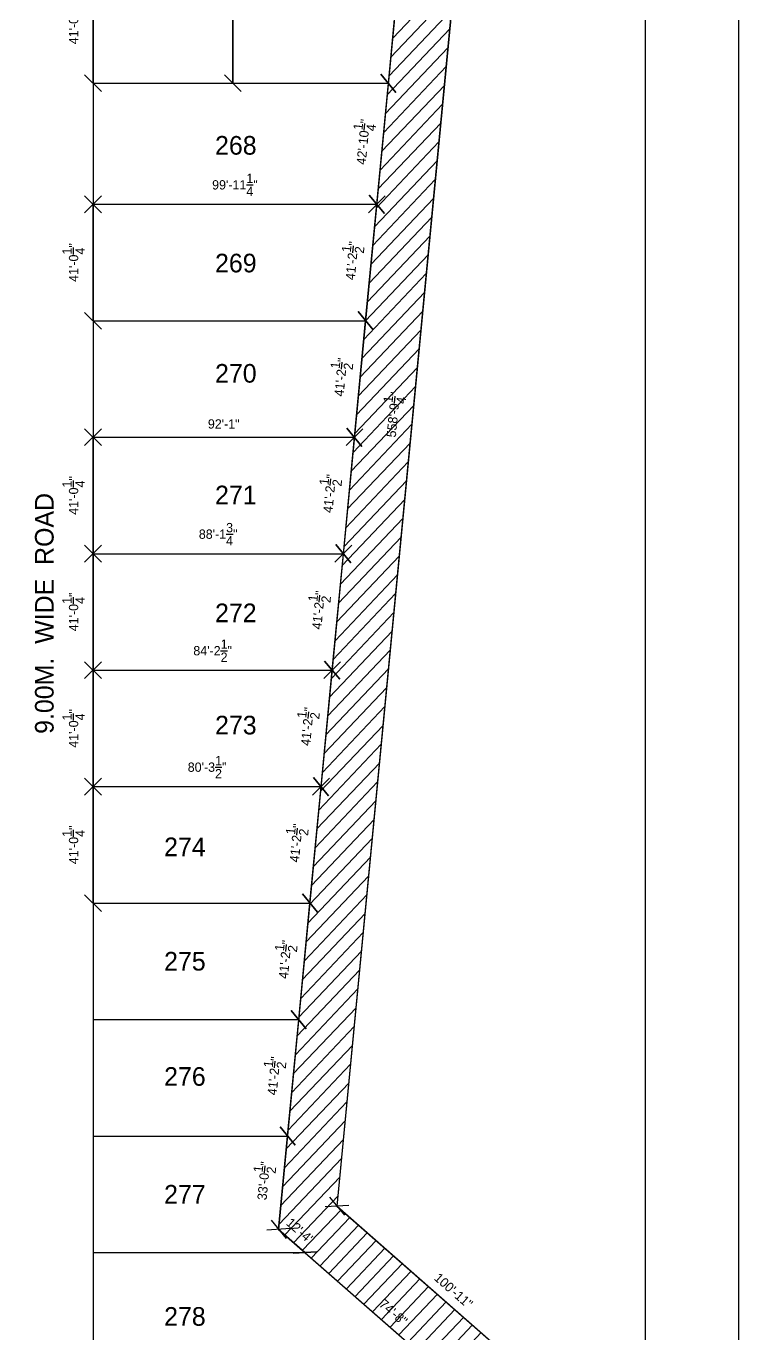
# Model space of a CAD drawing. Header units: inches. Extents: x 250 to 814, y -1477 to -285.
# Drawn here: x 553.76 to 561.41, y -853.15 to -839.11 of the extents above; entities that cross this region are included whole.
import ezdxf

# ---------------------------------------------------------------- set-up
doc = ezdxf.new("R2010")
doc.units = ezdxf.units.IN
doc.header["$MEASUREMENT"] = 0
doc.styles.get("Standard").update_dxf_attribs({"font": 'FRAMDCN.TTF', "height": 0.2})
doc.styles.add('style1', font='FRAMDCN.TTF', dxfattribs={"height": 0.1})
doc.dimstyles.new('Copy of 1000', dxfattribs={"dimtxt": 0.18, "dimasz": 0.18, "dimexe": 0.18, "dimexo": 0.0625, "dimgap": 0.09, "dimtad": 1, "dimtoh": 1, "dimlfac": 393.7, "dimzin": 0, "dimdsep": 46, "dimlunit": 4, "dimtxsty": 'Standard', "dimblk": 'OBLIQUE', "dimcen": 0.09, "dimse1": 1, "dimse2": 1, "dimadec": 0, "dimazin": 0, "dimtfac": 1, "dimtofl": 0, "dimtmove": 0, "dimatfit": 3, "dimfxl": 1, "dimtolj": 1, "dimtzin": 0, "dimarcsym": 0})

# ---------------------------------------------------------------- blocks, each defined once
blk = doc.blocks.new('_Oblique')
at = {"color": 0, "linetype": 'ByBlock', "lineweight": -2}
blk.add_line((-0.5, -0.5), (0.5, 0.5), dxfattribs=at)
blk = doc.blocks.new('*D801')
at = {"color": 0, "lineweight": -2, "transparency": 16777216}
blk.add_line((556.753, -852.277), (558.465, -853.777), dxfattribs=at)
at = {"layer": 'Defpoints', "color": 0, "transparency": 16777216}
for p in [(556.753, -852.277), (558.465, -853.777), (558.465, -853.777)]:
    blk.add_point(p, dxfattribs=at)
at = {"color": 0, "lineweight": -2, "transparency": 16777216, "xscale": 0.18, "yscale": 0.18, "zscale": 0.18}
for p, rotation in [((556.753, -852.277), 138.7735896165444), ((558.465, -853.777), 318.7735896165444)]:
    blk.add_blockref('_Oblique', p, dxfattribs=dict(at, rotation=rotation))
at = {"color": 0, "transparency": 16777216, "insert": (557.702, -852.92), "char_height": 0.1, "attachment_point": 5, "rotation": 318.7736, "style": 'style1'}
blk.add_mtext('\\A1;74\'-8"', dxfattribs=at)
blk = doc.blocks.new('*D803')
at = {"color": 0, "lineweight": -2, "transparency": 16777216}
blk.add_line((557.097, -851.78), (559.41, -853.808), dxfattribs=at)
at = {"layer": 'Defpoints', "color": 0, "transparency": 16777216}
for p in [(557.097, -851.78), (559.41, -853.808), (559.41, -853.808)]:
    blk.add_point(p, dxfattribs=at)
at = {"color": 0, "lineweight": -2, "transparency": 16777216, "xscale": 0.18, "yscale": 0.18, "zscale": 0.18}
for p, rotation in [((557.097, -851.78), 138.7735896165404), ((559.41, -853.808), 318.7735896165405)]:
    blk.add_blockref('_Oblique', p, dxfattribs=dict(at, rotation=rotation))
at = {"color": 0, "transparency": 16777216, "insert": (558.347, -852.687), "char_height": 0.1, "attachment_point": 5, "rotation": 318.7736, "style": 'style1'}
blk.add_mtext('\\A1;100\'-11"', dxfattribs=at)
blk = doc.blocks.new('*D806')
at = {"color": 0, "lineweight": -2, "transparency": 16777216}
blk.add_line((556.753, -852.277), (556.47, -852.029), dxfattribs=at)
at = {"layer": 'Defpoints', "color": 0, "transparency": 16777216}
for p in [(556.47, -852.029), (556.47, -852.029), (556.753, -852.277)]:
    blk.add_point(p, dxfattribs=at)
at = {"color": 0, "lineweight": -2, "transparency": 16777216, "xscale": 0.18, "yscale": 0.18, "zscale": 0.18}
for p, rotation in [((556.47, -852.029), 138.7735896165166), ((556.753, -852.277), 318.7735896165167)]:
    blk.add_blockref('_Oblique', p, dxfattribs=dict(at, rotation=rotation))
at = {"color": 0, "transparency": 16777216, "insert": (556.704, -852.047), "char_height": 0.1, "attachment_point": 5, "rotation": 318.7736, "style": 'style1'}
blk.add_mtext('\\A1;12\'-4"', dxfattribs=at)
blk = doc.blocks.new('*D403')
at = {"color": 0, "lineweight": -2, "transparency": 16777216}
blk.add_line((556.47, -852.029), (556.566, -851.027), dxfattribs=at)
at = {"layer": 'Defpoints', "color": 0, "transparency": 16777216}
for p in [(556.566, -851.027), (556.566, -851.027), (556.47, -852.029)]:
    blk.add_point(p, dxfattribs=at)
at = {"color": 0, "lineweight": -2, "transparency": 16777216, "xscale": 0.18, "yscale": 0.18, "zscale": 0.18}
for p, rotation in [((556.566, -851.027), 84.52876896347962), ((556.47, -852.029), 264.5287689634796)]:
    blk.add_blockref('_Oblique', p, dxfattribs=dict(at, rotation=rotation))
at = {"color": 0, "transparency": 16777216, "insert": (556.31, -851.508), "char_height": 0.1, "attachment_point": 5, "rotation": 84.5288, "style": 'style1'}
blk.add_mtext('\\A1;33\'-0{\\H1.000000x;\\S1/2;}"', dxfattribs=at)
blk = doc.blocks.new('*D404')
at = {"color": 0, "lineweight": -2, "transparency": 16777216}
blk.add_line((556.566, -851.027), (556.686, -849.777), dxfattribs=at)
at = {"layer": 'Defpoints', "color": 0, "transparency": 16777216}
for p in [(556.686, -849.777), (556.686, -849.777), (556.566, -851.027)]:
    blk.add_point(p, dxfattribs=at)
at = {"color": 0, "lineweight": -2, "transparency": 16777216, "xscale": 0.18, "yscale": 0.18, "zscale": 0.18}
for p, rotation in [((556.686, -849.777), 84.52876896348177), ((556.566, -851.027), 264.5287689634817)]:
    blk.add_blockref('_Oblique', p, dxfattribs=dict(at, rotation=rotation))
at = {"color": 0, "transparency": 16777216, "insert": (556.419, -850.382), "char_height": 0.1, "attachment_point": 5, "rotation": 84.5288, "style": 'style1'}
blk.add_mtext('\\A1;41\'-2{\\H1.000000x;\\S1/2;}"', dxfattribs=at)
blk = doc.blocks.new('*D810')
at = {"color": 0, "lineweight": -2, "transparency": 16777216}
blk.add_line((556.686, -849.777), (556.806, -848.527), dxfattribs=at)
at = {"layer": 'Defpoints', "color": 0, "transparency": 16777216}
for p in [(556.806, -848.527), (556.806, -848.527), (556.686, -849.777)]:
    blk.add_point(p, dxfattribs=at)
at = {"color": 0, "lineweight": -2, "transparency": 16777216, "xscale": 0.18, "yscale": 0.18, "zscale": 0.18}
for p, rotation in [((556.806, -848.527), 84.52876896349726), ((556.686, -849.777), 264.5287689634973)]:
    blk.add_blockref('_Oblique', p, dxfattribs=dict(at, rotation=rotation))
at = {"color": 0, "transparency": 16777216, "insert": (556.539, -849.132), "char_height": 0.1, "attachment_point": 5, "rotation": 84.5288, "style": 'style1'}
blk.add_mtext('\\A1;41\'-2{\\H1.000000x;\\S1/2;}"', dxfattribs=at)
blk = doc.blocks.new('*D811')
at = {"color": 0, "lineweight": -2, "transparency": 16777216}
blk.add_line((554.478, -848.527), (554.478, -847.277), dxfattribs=at)
at = {"layer": 'Defpoints', "color": 0, "transparency": 16777216}
for p in [(554.478, -847.277), (554.478, -847.277), (554.478, -848.527)]:
    blk.add_point(p, dxfattribs=at)
at = {"color": 0, "lineweight": -2, "transparency": 16777216, "xscale": 0.18, "yscale": 0.18, "zscale": 0.18}
for p, rotation in [((554.478, -847.277), 90), ((554.478, -848.527), 270)]:
    blk.add_blockref('_Oblique', p, dxfattribs=dict(at, rotation=rotation))
at = {"color": 0, "transparency": 16777216, "insert": (554.269, -847.902), "char_height": 0.1, "attachment_point": 5, "rotation": 90, "style": 'style1'}
blk.add_mtext('\\A1;41\'-0{\\H1.000000x;\\S1/4;}"', dxfattribs=at)
blk = doc.blocks.new('*D406')
at = {"color": 0, "lineweight": -2, "transparency": 16777216}
blk.add_line((554.478, -847.277), (556.925, -847.277), dxfattribs=at)
at = {"layer": 'Defpoints', "color": 0, "transparency": 16777216}
for p in [(554.478, -847.277), (556.925, -847.277), (556.925, -847.277)]:
    blk.add_point(p, dxfattribs=at)
at = {"color": 0, "lineweight": -2, "transparency": 16777216, "xscale": 0.18, "yscale": 0.18, "zscale": 0.18, "rotation": 180}
blk.add_blockref('_Oblique', (554.478, -847.277), dxfattribs=at)
at = {"color": 0, "lineweight": -2, "transparency": 16777216, "xscale": 0.18, "yscale": 0.18, "zscale": 0.18}
blk.add_blockref('_Oblique', (556.925, -847.277), dxfattribs=at)
at = {"color": 0, "transparency": 16777216, "insert": (555.702, -847.068), "char_height": 0.1, "attachment_point": 5, "style": 'style1'}
blk.add_mtext('\\A1;80\'-3{\\H1.000000x;\\S1/2;}"', dxfattribs=at)
blk = doc.blocks.new('*D407')
at = {"color": 0, "lineweight": -2, "transparency": 16777216}
blk.add_line((554.478, -847.277), (554.478, -846.027), dxfattribs=at)
at = {"layer": 'Defpoints', "color": 0, "transparency": 16777216}
for p in [(554.478, -846.027), (554.478, -846.027), (554.478, -847.277)]:
    blk.add_point(p, dxfattribs=at)
at = {"color": 0, "lineweight": -2, "transparency": 16777216, "xscale": 0.18, "yscale": 0.18, "zscale": 0.18}
for p, rotation in [((554.478, -846.027), 90), ((554.478, -847.277), 270)]:
    blk.add_blockref('_Oblique', p, dxfattribs=dict(at, rotation=rotation))
at = {"color": 0, "transparency": 16777216, "insert": (554.269, -846.652), "char_height": 0.1, "attachment_point": 5, "rotation": 90, "style": 'style1'}
blk.add_mtext('\\A1;41\'-0{\\H1.000000x;\\S1/4;}"', dxfattribs=at)
blk = doc.blocks.new('*D812')
at = {"color": 0, "lineweight": -2, "transparency": 16777216}
blk.add_line((554.478, -846.027), (557.045, -846.027), dxfattribs=at)
at = {"layer": 'Defpoints', "color": 0, "transparency": 16777216}
for p in [(554.478, -846.027), (557.045, -846.027), (557.045, -846.027)]:
    blk.add_point(p, dxfattribs=at)
at = {"color": 0, "lineweight": -2, "transparency": 16777216, "xscale": 0.18, "yscale": 0.18, "zscale": 0.18, "rotation": 180}
blk.add_blockref('_Oblique', (554.478, -846.027), dxfattribs=at)
at = {"color": 0, "lineweight": -2, "transparency": 16777216, "xscale": 0.18, "yscale": 0.18, "zscale": 0.18}
blk.add_blockref('_Oblique', (557.045, -846.027), dxfattribs=at)
at = {"color": 0, "transparency": 16777216, "insert": (555.762, -845.818), "char_height": 0.1, "attachment_point": 5, "style": 'style1'}
blk.add_mtext('\\A1;84\'-2{\\H1.000000x;\\S1/2;}"', dxfattribs=at)
blk = doc.blocks.new('*D813')
at = {"color": 0, "lineweight": -2, "transparency": 16777216}
blk.add_line((554.478, -846.027), (554.478, -844.777), dxfattribs=at)
at = {"layer": 'Defpoints', "color": 0, "transparency": 16777216}
for p in [(554.478, -844.777), (554.478, -844.777), (554.478, -846.027)]:
    blk.add_point(p, dxfattribs=at)
at = {"color": 0, "lineweight": -2, "transparency": 16777216, "xscale": 0.18, "yscale": 0.18, "zscale": 0.18}
for p, rotation in [((554.478, -844.777), 90), ((554.478, -846.027), 270)]:
    blk.add_blockref('_Oblique', p, dxfattribs=dict(at, rotation=rotation))
at = {"color": 0, "transparency": 16777216, "insert": (554.269, -845.402), "char_height": 0.1, "attachment_point": 5, "rotation": 90, "style": 'style1'}
blk.add_mtext('\\A1;41\'-0{\\H1.000000x;\\S1/4;}"', dxfattribs=at)
blk = doc.blocks.new('*D408')
at = {"color": 0, "lineweight": -2, "transparency": 16777216}
blk.add_line((554.478, -844.777), (557.165, -844.777), dxfattribs=at)
at = {"layer": 'Defpoints', "color": 0, "transparency": 16777216}
for p in [(554.478, -844.777), (557.165, -844.777), (557.165, -844.777)]:
    blk.add_point(p, dxfattribs=at)
at = {"color": 0, "lineweight": -2, "transparency": 16777216, "xscale": 0.18, "yscale": 0.18, "zscale": 0.18, "rotation": 180}
blk.add_blockref('_Oblique', (554.478, -844.777), dxfattribs=at)
at = {"color": 0, "lineweight": -2, "transparency": 16777216, "xscale": 0.18, "yscale": 0.18, "zscale": 0.18}
blk.add_blockref('_Oblique', (557.165, -844.777), dxfattribs=at)
at = {"color": 0, "transparency": 16777216, "insert": (555.821, -844.567), "char_height": 0.1, "attachment_point": 5, "style": 'style1'}
blk.add_mtext('\\A1;88\'-1{\\H1.000000x;\\S3/4;}"', dxfattribs=at)
blk = doc.blocks.new('*D814')
at = {"color": 0, "lineweight": -2, "transparency": 16777216}
blk.add_line((554.478, -844.777), (554.478, -843.527), dxfattribs=at)
at = {"layer": 'Defpoints', "color": 0, "transparency": 16777216}
for p in [(554.478, -843.527), (554.478, -843.527), (554.478, -844.777)]:
    blk.add_point(p, dxfattribs=at)
at = {"color": 0, "lineweight": -2, "transparency": 16777216, "xscale": 0.18, "yscale": 0.18, "zscale": 0.18}
for p, rotation in [((554.478, -843.527), 90), ((554.478, -844.777), 270)]:
    blk.add_blockref('_Oblique', p, dxfattribs=dict(at, rotation=rotation))
at = {"color": 0, "transparency": 16777216, "insert": (554.269, -844.152), "char_height": 0.1, "attachment_point": 5, "rotation": 90, "style": 'style1'}
blk.add_mtext('\\A1;41\'-0{\\H1.000000x;\\S1/4;}"', dxfattribs=at)
blk = doc.blocks.new('*D815')
at = {"color": 0, "lineweight": -2, "transparency": 16777216}
blk.add_line((554.478, -843.527), (557.284, -843.527), dxfattribs=at)
at = {"layer": 'Defpoints', "color": 0, "transparency": 16777216}
for p in [(554.478, -843.527), (557.284, -843.527), (557.284, -843.527)]:
    blk.add_point(p, dxfattribs=at)
at = {"color": 0, "lineweight": -2, "transparency": 16777216, "xscale": 0.18, "yscale": 0.18, "zscale": 0.18, "rotation": 180}
blk.add_blockref('_Oblique', (554.478, -843.527), dxfattribs=at)
at = {"color": 0, "lineweight": -2, "transparency": 16777216, "xscale": 0.18, "yscale": 0.18, "zscale": 0.18}
blk.add_blockref('_Oblique', (557.284, -843.527), dxfattribs=at)
at = {"color": 0, "transparency": 16777216, "insert": (555.881, -843.385), "char_height": 0.1, "attachment_point": 5, "style": 'style1'}
blk.add_mtext('\\A1;92\'-1"', dxfattribs=at)
blk = doc.blocks.new('*D410')
at = {"color": 0, "lineweight": -2, "transparency": 16777216}
blk.add_line((556.806, -848.527), (556.925, -847.277), dxfattribs=at)
at = {"layer": 'Defpoints', "color": 0, "transparency": 16777216}
for p in [(556.925, -847.277), (556.925, -847.277), (556.806, -848.527)]:
    blk.add_point(p, dxfattribs=at)
at = {"color": 0, "lineweight": -2, "transparency": 16777216, "xscale": 0.18, "yscale": 0.18, "zscale": 0.18}
for p, rotation in [((556.925, -847.277), 84.52876896348424), ((556.806, -848.527), 264.5287689634843)]:
    blk.add_blockref('_Oblique', p, dxfattribs=dict(at, rotation=rotation))
at = {"color": 0, "transparency": 16777216, "insert": (556.658, -847.882), "char_height": 0.1, "attachment_point": 5, "rotation": 84.5288, "style": 'style1'}
blk.add_mtext('\\A1;41\'-2{\\H1.000000x;\\S1/2;}"', dxfattribs=at)
blk = doc.blocks.new('*D411')
at = {"color": 0, "lineweight": -2, "transparency": 16777216}
blk.add_line((556.925, -847.277), (557.045, -846.027), dxfattribs=at)
at = {"layer": 'Defpoints', "color": 0, "transparency": 16777216}
for p in [(557.045, -846.027), (557.045, -846.027), (556.925, -847.277)]:
    blk.add_point(p, dxfattribs=at)
at = {"color": 0, "lineweight": -2, "transparency": 16777216, "xscale": 0.18, "yscale": 0.18, "zscale": 0.18}
for p, rotation in [((557.045, -846.027), 84.52876896353072), ((556.925, -847.277), 264.5287689635307)]:
    blk.add_blockref('_Oblique', p, dxfattribs=dict(at, rotation=rotation))
at = {"color": 0, "transparency": 16777216, "insert": (556.778, -846.632), "char_height": 0.1, "attachment_point": 5, "rotation": 84.5288, "style": 'style1'}
blk.add_mtext('\\A1;41\'-2{\\H1.000000x;\\S1/2;}"', dxfattribs=at)
blk = doc.blocks.new('*D412')
at = {"color": 0, "lineweight": -2, "transparency": 16777216}
blk.add_line((557.045, -846.027), (557.165, -844.777), dxfattribs=at)
at = {"layer": 'Defpoints', "color": 0, "transparency": 16777216}
for p in [(557.165, -844.777), (557.165, -844.777), (557.045, -846.027)]:
    blk.add_point(p, dxfattribs=at)
at = {"color": 0, "lineweight": -2, "transparency": 16777216, "xscale": 0.18, "yscale": 0.18, "zscale": 0.18}
for p, rotation in [((557.165, -844.777), 84.52876896349527), ((557.045, -846.027), 264.5287689634953)]:
    blk.add_blockref('_Oblique', p, dxfattribs=dict(at, rotation=rotation))
at = {"color": 0, "transparency": 16777216, "insert": (556.898, -845.382), "char_height": 0.1, "attachment_point": 5, "rotation": 84.5288, "style": 'style1'}
blk.add_mtext('\\A1;41\'-2{\\H1.000000x;\\S1/2;}"', dxfattribs=at)
blk = doc.blocks.new('*D413')
at = {"color": 0, "lineweight": -2, "transparency": 16777216}
blk.add_line((557.165, -844.777), (557.284, -843.527), dxfattribs=at)
at = {"layer": 'Defpoints', "color": 0, "transparency": 16777216}
for p in [(557.284, -843.527), (557.284, -843.527), (557.165, -844.777)]:
    blk.add_point(p, dxfattribs=at)
at = {"color": 0, "lineweight": -2, "transparency": 16777216, "xscale": 0.18, "yscale": 0.18, "zscale": 0.18}
for p, rotation in [((557.284, -843.527), 84.52876896351275), ((557.165, -844.777), 264.5287689635127)]:
    blk.add_blockref('_Oblique', p, dxfattribs=dict(at, rotation=rotation))
at = {"color": 0, "transparency": 16777216, "insert": (557.017, -844.132), "char_height": 0.1, "attachment_point": 5, "rotation": 84.5288, "style": 'style1'}
blk.add_mtext('\\A1;41\'-2{\\H1.000000x;\\S1/2;}"', dxfattribs=at)
blk = doc.blocks.new('*D414')
at = {"color": 0, "lineweight": -2, "transparency": 16777216}
blk.add_line((557.284, -843.527), (557.404, -842.277), dxfattribs=at)
at = {"layer": 'Defpoints', "color": 0, "transparency": 16777216}
for p in [(557.404, -842.277), (557.404, -842.277), (557.284, -843.527)]:
    blk.add_point(p, dxfattribs=at)
at = {"color": 0, "lineweight": -2, "transparency": 16777216, "xscale": 0.18, "yscale": 0.18, "zscale": 0.18}
for p, rotation in [((557.404, -842.277), 84.52876896348545), ((557.284, -843.527), 264.5287689634855)]:
    blk.add_blockref('_Oblique', p, dxfattribs=dict(at, rotation=rotation))
at = {"color": 0, "transparency": 16777216, "insert": (557.137, -842.882), "char_height": 0.1, "attachment_point": 5, "rotation": 84.5288, "style": 'style1'}
blk.add_mtext('\\A1;41\'-2{\\H1.000000x;\\S1/2;}"', dxfattribs=at)
blk = doc.blocks.new('*D817')
at = {"color": 0, "lineweight": -2, "transparency": 16777216}
blk.add_line((557.404, -842.277), (557.524, -841.027), dxfattribs=at)
at = {"layer": 'Defpoints', "color": 0, "transparency": 16777216}
for p in [(557.524, -841.027), (557.524, -841.027), (557.404, -842.277)]:
    blk.add_point(p, dxfattribs=at)
at = {"color": 0, "lineweight": -2, "transparency": 16777216, "xscale": 0.18, "yscale": 0.18, "zscale": 0.18}
for p, rotation in [((557.524, -841.027), 84.52876896351225), ((557.404, -842.277), 264.5287689635122)]:
    blk.add_blockref('_Oblique', p, dxfattribs=dict(at, rotation=rotation))
at = {"color": 0, "transparency": 16777216, "insert": (557.257, -841.632), "char_height": 0.1, "attachment_point": 5, "rotation": 84.5288, "style": 'style1'}
blk.add_mtext('\\A1;41\'-2{\\H1.000000x;\\S1/2;}"', dxfattribs=at)
blk = doc.blocks.new('*D818')
at = {"color": 0, "lineweight": -2, "transparency": 16777216}
blk.add_line((557.524, -841.027), (557.648, -839.727), dxfattribs=at)
at = {"layer": 'Defpoints', "color": 0, "transparency": 16777216}
for p in [(557.648, -839.727), (557.648, -839.727), (557.524, -841.027)]:
    blk.add_point(p, dxfattribs=at)
at = {"color": 0, "lineweight": -2, "transparency": 16777216, "xscale": 0.18, "yscale": 0.18, "zscale": 0.18}
for p, rotation in [((557.648, -839.727), 84.52876896348545), ((557.524, -841.027), 264.5287689634855)]:
    blk.add_blockref('_Oblique', p, dxfattribs=dict(at, rotation=rotation))
at = {"color": 0, "transparency": 16777216, "insert": (557.378, -840.357), "char_height": 0.1, "attachment_point": 5, "rotation": 84.5288, "style": 'style1'}
blk.add_mtext('\\A1;42\'-10{\\H1.000000x;\\S1/4;}"', dxfattribs=at)
blk = doc.blocks.new('*D819')
at = {"color": 0, "lineweight": -2, "transparency": 16777216}
blk.add_line((557.648, -839.727), (557.826, -837.877), dxfattribs=at)
at = {"layer": 'Defpoints', "color": 0, "transparency": 16777216}
for p in [(557.826, -837.877), (557.826, -837.877), (557.648, -839.727)]:
    blk.add_point(p, dxfattribs=at)
at = {"color": 0, "lineweight": -2, "transparency": 16777216, "xscale": 0.18, "yscale": 0.18, "zscale": 0.18}
for p, rotation in [((557.826, -837.877), 84.5287689634892), ((557.648, -839.727), 264.5287689634892)]:
    blk.add_blockref('_Oblique', p, dxfattribs=dict(at, rotation=rotation))
at = {"color": 0, "transparency": 16777216, "insert": (557.528, -838.782), "char_height": 0.1, "attachment_point": 5, "rotation": 84.5288, "style": 'style1'}
blk.add_mtext('\\A1;60\'-11{\\H1.000000x;\\S3/4;}"', dxfattribs=at)
blk = doc.blocks.new('*D820')
at = {"color": 0, "lineweight": -2, "transparency": 16777216}
blk.add_line((554.478, -842.277), (554.478, -841.027), dxfattribs=at)
at = {"layer": 'Defpoints', "color": 0, "transparency": 16777216}
for p in [(554.478, -841.027), (554.478, -841.027), (554.478, -842.277)]:
    blk.add_point(p, dxfattribs=at)
at = {"color": 0, "lineweight": -2, "transparency": 16777216, "xscale": 0.18, "yscale": 0.18, "zscale": 0.18}
for p, rotation in [((554.478, -841.027), 90), ((554.478, -842.277), 270)]:
    blk.add_blockref('_Oblique', p, dxfattribs=dict(at, rotation=rotation))
at = {"color": 0, "transparency": 16777216, "insert": (554.269, -841.652), "char_height": 0.1, "attachment_point": 5, "rotation": 90, "style": 'style1'}
blk.add_mtext('\\A1;41\'-0{\\H1.000000x;\\S1/4;}"', dxfattribs=at)
blk = doc.blocks.new('*D821')
at = {"color": 0, "lineweight": -2, "transparency": 16777216}
blk.add_line((554.478, -841.027), (557.524, -841.027), dxfattribs=at)
at = {"layer": 'Defpoints', "color": 0, "transparency": 16777216}
for p in [(554.478, -841.027), (557.524, -841.027), (557.524, -841.027)]:
    blk.add_point(p, dxfattribs=at)
at = {"color": 0, "lineweight": -2, "transparency": 16777216, "xscale": 0.18, "yscale": 0.18, "zscale": 0.18, "rotation": 180}
blk.add_blockref('_Oblique', (554.478, -841.027), dxfattribs=at)
at = {"color": 0, "lineweight": -2, "transparency": 16777216, "xscale": 0.18, "yscale": 0.18, "zscale": 0.18}
blk.add_blockref('_Oblique', (557.524, -841.027), dxfattribs=at)
at = {"color": 0, "transparency": 16777216, "insert": (556.001, -840.818), "char_height": 0.1, "attachment_point": 5, "style": 'style1'}
blk.add_mtext('\\A1;99\'-11{\\H1.000000x;\\S1/4;}"', dxfattribs=at)
blk = doc.blocks.new('*D824')
at = {"color": 0, "lineweight": -2, "transparency": 16777216}
blk.add_line((554.478, -839.727), (554.478, -838.477), dxfattribs=at)
at = {"layer": 'Defpoints', "color": 0, "transparency": 16777216}
for p in [(554.478, -838.477), (554.478, -838.477), (554.478, -839.727)]:
    blk.add_point(p, dxfattribs=at)
at = {"color": 0, "lineweight": -2, "transparency": 16777216, "xscale": 0.18, "yscale": 0.18, "zscale": 0.18}
for p, rotation in [((554.478, -838.477), 90), ((554.478, -839.727), 270)]:
    blk.add_blockref('_Oblique', p, dxfattribs=dict(at, rotation=rotation))
at = {"color": 0, "transparency": 16777216, "insert": (554.269, -839.102), "char_height": 0.1, "attachment_point": 5, "rotation": 90, "style": 'style1'}
blk.add_mtext('\\A1;41\'-0{\\H1.000000x;\\S1/4;}"', dxfattribs=at)
blk = doc.blocks.new('*D825')
at = {"color": 0, "lineweight": -2, "transparency": 16777216}
blk.add_line((555.978, -839.727), (555.978, -837.877), dxfattribs=at)
at = {"layer": 'Defpoints', "color": 0, "transparency": 16777216}
for p in [(555.978, -837.877), (555.978, -837.877), (555.978, -839.727)]:
    blk.add_point(p, dxfattribs=at)
at = {"color": 0, "lineweight": -2, "transparency": 16777216, "xscale": 0.18, "yscale": 0.18, "zscale": 0.18}
for p, rotation in [((555.978, -837.877), 90), ((555.978, -839.727), 270)]:
    blk.add_blockref('_Oblique', p, dxfattribs=dict(at, rotation=rotation))
at = {"color": 0, "transparency": 16777216, "insert": (555.769, -838.802), "char_height": 0.1, "attachment_point": 5, "rotation": 90, "style": 'style1'}
blk.add_mtext('\\A1;60\'-8{\\H1.000000x;\\S1/4;}"', dxfattribs=at)
blk = doc.blocks.new('*D828')
at = {"color": 0, "lineweight": -2, "transparency": 16777216}
blk.add_line((557.097, -851.78), (558.721, -834.827), dxfattribs=at)
at = {"layer": 'Defpoints', "color": 0, "transparency": 16777216}
for p in [(558.721, -834.827), (558.721, -834.827), (557.097, -851.78)]:
    blk.add_point(p, dxfattribs=at)
at = {"color": 0, "lineweight": -2, "transparency": 16777216, "xscale": 0.18, "yscale": 0.18, "zscale": 0.18}
for p, rotation in [((558.721, -834.827), 84.52876896348798), ((557.097, -851.78), 264.528768963488)]:
    blk.add_blockref('_Oblique', p, dxfattribs=dict(at, rotation=rotation))
at = {"color": 0, "transparency": 16777216, "insert": (557.701, -843.284), "char_height": 0.1, "attachment_point": 5, "rotation": 84.5288, "style": 'style1'}
blk.add_mtext('\\A1;558\'-9{\\H1.000000x;\\S1/4;}"', dxfattribs=at)
blk = doc.blocks.new('1234')
at = {"true_color": 0xf8991e}
h = blk.add_hatch(dxfattribs=at)
h.set_pattern_fill('ANSI31', color=30, angle=1.5125337, style=0)
h.set_pattern_definition([(46.512534, (395.46497, -665.89605), (-0.090690617, 0.086024485), [])])
h.paths.add_polyline_path([(557.096701, -851.780401), (558.72055, -834.826861), (558.117804, -834.826861), (556.470132, -852.029125), (558.644389, -853.934314), (553.288742, -863.210297), (544.678091, -861.186845), (544.678091, -861.803189), (553.585453, -863.896366), (559.410316, -853.807702)])
at = {"color": 5}
for p, q in [((558.117804, -834.826861), (556.470132, -852.029125)), ((556.470132, -852.029125), (558.644389, -853.934314))]:
    blk.add_line(p, q, dxfattribs=at)
for p, q in [((558.72055, -834.826861), (557.096701, -851.780401)), ((557.096701, -851.780401), (559.410316, -853.807702))]:
    blk.add_line(p, q)
at = {"color": 1}
for p, q in [((555.978091, -837.876861), (555.978091, -839.726861)), ((554.478091, -838.476861), (554.478091, -853.776861)), ((554.478091, -839.726861), (557.648471, -839.726861)), ((554.478091, -841.026861), (557.523954, -841.026861)), ((554.478091, -842.276861), (557.404226, -842.276861)), ((554.478091, -843.526861), (557.284498, -843.526861)), ((554.478091, -844.776861), (557.16477, -844.776861)), ((554.478091, -846.026861), (557.045042, -846.026861)), ((554.478091, -847.276861), (556.925314, -847.276861)), ((554.478091, -848.526861), (556.805587, -848.526861)), ((554.478091, -849.776861), (556.685859, -849.776861)), ((554.478091, -851.026861), (556.566131, -851.026861)), ((554.478091, -852.276861), (556.752856, -852.276861))]:
    blk.add_line(p, q, dxfattribs=at)
at = {"color": 1, "char_height": 0.2, "width": 1.17971751, "attachment_point": 2}
for s, insert in [('268', (556.010757, -840.293964)), ('269', (556.010757, -841.557577)), ('270', (556.010757, -842.741165)), ('271', (556.010757, -844.046601)), ('272', (556.010757, -845.312006)), ('273', (556.010757, -846.516602)), ('274', (555.463997, -847.823338)), ('275', (555.463997, -849.050995)), ('276', (555.463997, -850.28777)), ('277', (555.463997, -851.552146)), ('278', (555.463997, -852.863202))]:
    blk.add_mtext(s, dxfattribs=dict(at, insert=insert))
at = {"insert": (553.854837, -845.417771), "char_height": 0.2, "width": 4.31634683, "attachment_point": 2, "rotation": 90}
blk.add_mtext('9.00M.  WIDE  ROAD', dxfattribs=at)
at = {"color": 4}
for p1, p2, picture, middle in [((557.096701, -851.780401), (558.72055, -834.826861), '*D828', (557.70053, -843.283699)), ((555.9780908221, -839.7268608556), (555.9780908221, -837.8768608556), '*D825', (555.7690432031, -838.8018608556)), ((557.648471, -839.726861), (557.825668, -837.876861), '*D819', (557.527698, -838.781807)), ((554.4780908221, -839.7268608556), (554.4780908221, -838.4768608556), '*D824', (554.2690432031, -839.1018608556)), ((557.523954, -841.026861), (557.648471, -839.726861), '*D818', (557.378117, -840.356929)), ((554.478091, -841.026861), (557.523954, -841.026861), '*D821', (556.001022, -840.817813)), ((554.4780908221, -842.2768608556), (554.4780908221, -841.0268608556), '*D820', (554.2690432031, -841.6518608556)), ((557.404226, -842.276861), (557.523954, -841.026861), '*D817', (557.256906, -841.632016)), ((557.284498, -843.526861), (557.404226, -842.276861), '*D414', (557.137178, -842.882016)), ((554.478091, -843.526861), (557.284498, -843.526861), '*D815', (555.881294, -843.385029)), ((554.4780908221, -844.7768608556), (554.4780908221, -843.5268608556), '*D814', (554.2690432031, -844.1518608556)), ((557.16477, -844.776861), (557.284498, -843.526861), '*D413', (557.01745, -844.132016)), ((554.478091, -844.776861), (557.16477, -844.776861), '*D408', (555.821431, -844.566531)), ((554.4780908221, -846.0268608556), (554.4780908221, -844.7768608556), '*D813', (554.2690432031, -845.4018608556)), ((557.045042, -846.026861), (557.16477, -844.776861), '*D412', (556.897723, -845.382016)), ((554.478091, -846.026861), (557.045042, -846.026861), '*D812', (555.761567, -845.817813)), ((554.4780908221, -847.2768608556), (554.4780908221, -846.0268608556), '*D407', (554.2690432031, -846.6518608556)), ((556.925314, -847.276861), (557.045042, -846.026861), '*D411', (556.777995, -846.632016)), ((554.478091, -847.276861), (556.925314, -847.276861), '*D406', (555.701703, -847.067813)), ((554.4780908221, -848.5268608556), (554.4780908221, -847.2768608556), '*D811', (554.2690432031, -847.9018608556)), ((556.805587, -848.526861), (556.925314, -847.276861), '*D410', (556.658267, -847.882016)), ((556.685859, -849.776861), (556.805587, -848.526861), '*D810', (556.538539, -849.132016)), ((556.566131, -851.026861), (556.685859, -849.776861), '*D404', (556.418811, -850.382016)), ((557.096701, -851.780401), (559.410316, -853.807702), '*D803', (558.34698, -852.687378)), ((556.752856, -852.276861), (558.464699, -853.776861), '*D801', (557.702249, -852.920188))]:
    dim = blk.add_aligned_dim(p1=p1, p2=p2, distance=0, dimstyle='Copy of 1000', override={"dimtxsty": 'style1'}, dxfattribs=at)
    dim.commit()
    dim.dimension.update_dxf_attribs({"geometry": picture, "text_midpoint": middle})
for base, p1, p2, angle, picture, middle in [((556.566131, -851.026861), (556.470132, -852.029125), (556.566131, -851.026861), 84.528769, '*D403', (556.518131, -851.527993)), ((556.470132, -852.029125), (556.752856, -852.276861), (556.470132, -852.029125), 138.7735896, '*D806', (556.611494, -852.152993))]:
    dim = blk.add_linear_dim(base=base, p1=p1, p2=p2, angle=angle, dimstyle='Copy of 1000', override={"dimtxsty": 'style1'}, dxfattribs=at)
    dim.commit()
    dim.dimension.update_dxf_attribs({"geometry": picture, "text_midpoint": middle, "dimtype": 129})

msp = doc.modelspace()

# ---------------------------------------------------------------- linework, layer by layer
for p, q in [((561.41, -866.896), (561.41, -831.989)), ((560.41, -865.896), (560.41, -832.989))]:
    msp.add_line(p, q)

# ---------------------------------------------------------------- block references
at = {"color": 4}
msp.add_blockref('1234', (0, 0), dxfattribs=at)

doc.saveas('drawing.dxf')
